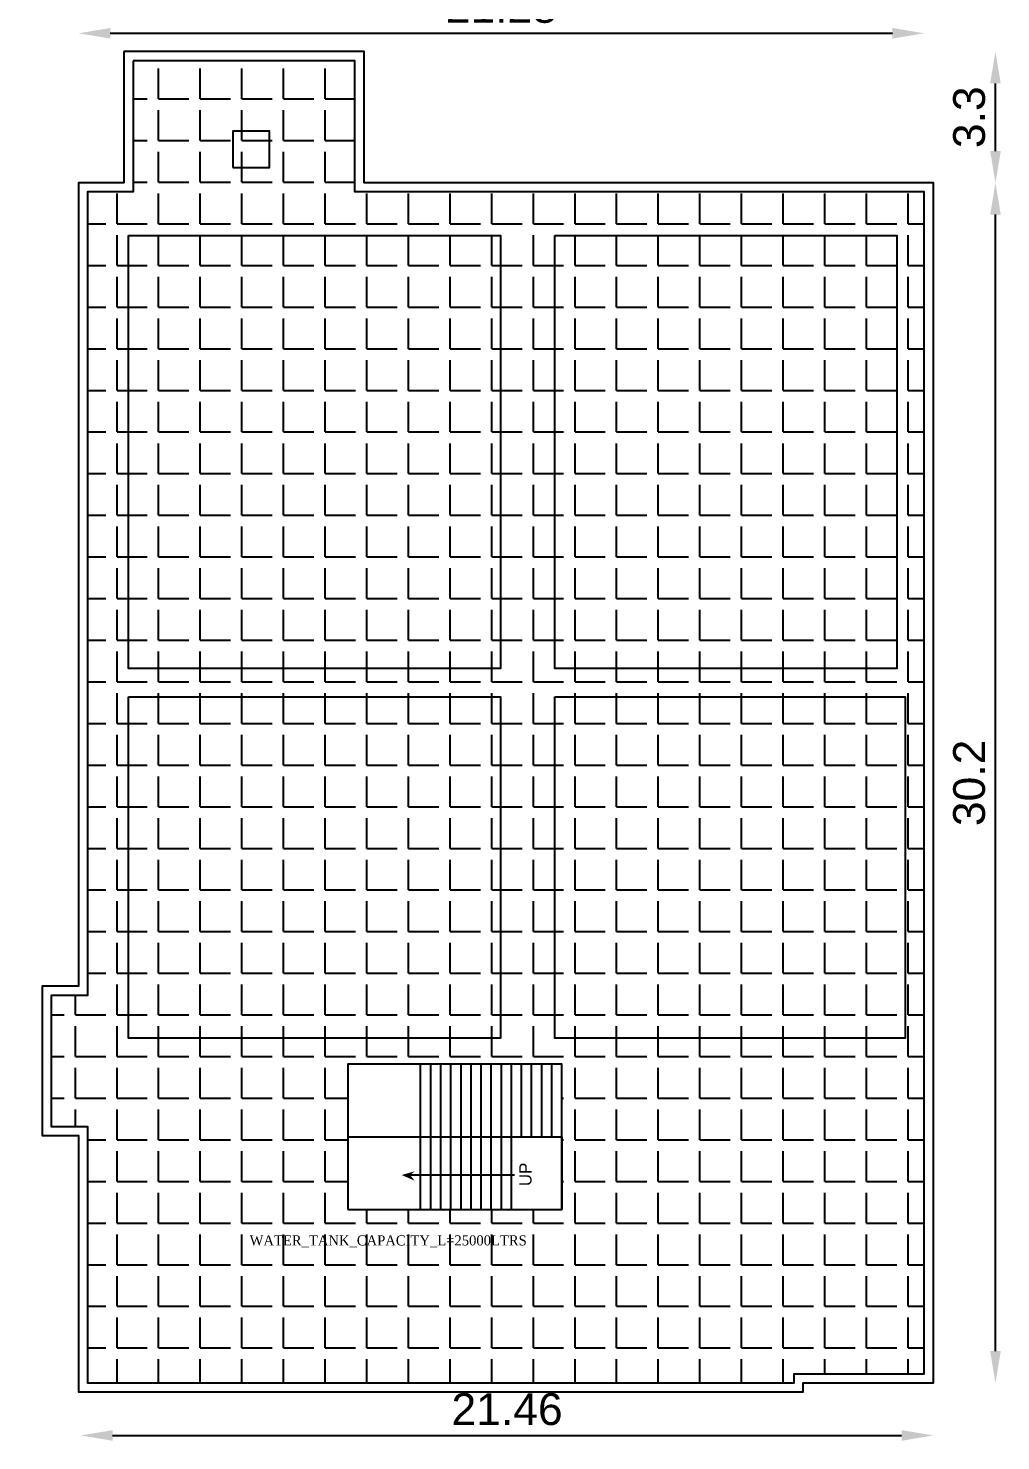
# Model space of a CAD drawing. Header units: metres. Extents: x 0 to 184, y 0 to 104.
# Drawn here: x 55.29 to 79.76, y 33.97 to 69.52 of the extents above; entities that cross this region are included whole.
import ezdxf

# ---------------------------------------------------------------- set-up
doc = ezdxf.new("R2010")
doc.units = ezdxf.units.M
doc.linetypes.add('ACAD_ISO08W100', pattern=[36, 24, -3, 6, -3])
for name, color, linetype in [('BLK_1_FLR_2_ROOF_AREA', 54, 'Continuous'), ('BLK_1_ROOF_WATER_TANK_HT', 5, 'Continuous'), ('SOLAR_PANEL', 146, 'Continuous'), ('SOLAR_WATER_HEATER', 1, 'Continuous')]:
    doc.layers.add(name, color=color, linetype=linetype)
doc.styles.add('ED', font='romantic.ttf', dxfattribs={"width": 0.96})
doc.styles.get("Standard").update_dxf_attribs({"font": 'arial.ttf', "height": 0.35})
doc.dimstyles.new('ISO-25', dxfattribs={"dimtxt": 0.8, "dimasz": 0.8, "dimexe": 1.25, "dimexo": 0.625, "dimgap": 0.25, "dimtad": 1, "dimdsep": 46, "dimtxsty": 'Standard', "dimcen": 2.5, "dimse1": 1, "dimse2": 1, "dimadec": 0, "dimazin": 0, "dimtfac": 1, "dimtmove": 0, "dimatfit": 3, "dimfxl": 0, "dimarcsym": 0})

# ---------------------------------------------------------------- blocks, each defined once
blk = doc.blocks.new('*D112')
at = {"color": 0, "lineweight": -2}
blk.add_line((57.35, 69.391), (77.034, 69.391), dxfattribs=at)
at = {"color": 0}
for points in [[(57.35, 69.525), (57.35, 69.258), (56.55, 69.391)], [(77.034, 69.525), (77.034, 69.258), (77.834, 69.391)]]:
    blk.add_solid(points, dxfattribs=at)
at = {"layer": 'Defpoints', "color": 0}
for p in [(77.834, 69.391), (56.55, 65.628), (77.834, 65.628)]:
    blk.add_point(p, dxfattribs=at)
at = {"color": 0, "insert": (67.192, 70.05), "char_height": 0.8, "attachment_point": 5}
blk.add_mtext('21.28', dxfattribs=at)
blk = doc.blocks.new('*D113')
at = {"color": 0, "lineweight": -2}
blk.add_line((54.922, 64.828), (54.922, 35.998), dxfattribs=at)
at = {"color": 0}
for points in [[(54.789, 64.828), (55.055, 64.828), (54.922, 65.628)], [(54.789, 35.998), (55.055, 35.998), (54.922, 35.198)]]:
    blk.add_solid(points, dxfattribs=at)
at = {"layer": 'Defpoints', "color": 0}
for p in [(56.609, 65.628), (54.922, 35.198), (56.609, 35.198)]:
    blk.add_point(p, dxfattribs=at)
at = {"color": 0, "insert": (54.263, 50.413), "char_height": 0.8, "attachment_point": 5, "rotation": 90}
blk.add_mtext('30.43', dxfattribs=at)
blk = doc.blocks.new('*D93')
at = {"color": 0, "lineweight": -2}
blk.add_line((57.409, 34.105), (77.264, 34.105), dxfattribs=at)
at = {"color": 0}
for points in [[(57.409, 34.238), (57.409, 33.971), (56.609, 34.105)], [(77.264, 34.238), (77.264, 33.971), (78.064, 34.105)]]:
    blk.add_solid(points, dxfattribs=at)
at = {"layer": 'Defpoints', "color": 0}
for p in [(56.609, 35.198), (78.064, 35.198), (78.064, 34.105)]:
    blk.add_point(p, dxfattribs=at)
at = {"color": 0, "insert": (67.336, 34.763), "char_height": 0.8, "attachment_point": 5}
blk.add_mtext('21.46', dxfattribs=at)
blk = doc.blocks.new('*D114')
at = {"color": 0, "lineweight": -2}
blk.add_line((79.626, 36.227), (79.626, 64.828), dxfattribs=at)
at = {"color": 0}
for points in [[(79.493, 64.828), (79.76, 64.828), (79.626, 65.628)], [(79.493, 36.227), (79.76, 36.227), (79.626, 35.427)]]:
    blk.add_solid(points, dxfattribs=at)
at = {"layer": 'Defpoints', "color": 0}
for p in [(78.064, 65.628), (79.626, 65.628), (78.064, 35.427)]:
    blk.add_point(p, dxfattribs=at)
at = {"color": 0, "insert": (78.968, 50.527), "char_height": 0.8, "attachment_point": 5, "rotation": 90}
blk.add_mtext('30.2', dxfattribs=at)
blk = doc.blocks.new('*D115')
at = {"color": 0, "lineweight": -2}
blk.add_line((79.626, 66.428), (79.626, 68.13), dxfattribs=at)
at = {"color": 0}
for points in [[(79.493, 68.13), (79.76, 68.13), (79.626, 68.93)], [(79.493, 66.428), (79.76, 66.428), (79.626, 65.628)]]:
    blk.add_solid(points, dxfattribs=at)
at = {"layer": 'Defpoints', "color": 0}
for p in [(63.738, 68.93), (79.626, 68.93), (63.738, 65.628)]:
    blk.add_point(p, dxfattribs=at)
at = {"color": 0, "insert": (78.968, 67.279), "char_height": 0.8, "attachment_point": 5, "rotation": 90}
blk.add_mtext('3.3', dxfattribs=at)
blk = doc.blocks.new('*D116')
at = {"color": 0, "lineweight": -2}
blk.add_line((54.922, 68.13), (54.922, 66.428), dxfattribs=at)
at = {"color": 0}
for points in [[(54.789, 68.13), (55.055, 68.13), (54.922, 68.93)], [(54.789, 66.428), (55.055, 66.428), (54.922, 65.628)]]:
    blk.add_solid(points, dxfattribs=at)
at = {"layer": 'Defpoints', "color": 0}
for p in [(57.693, 68.93), (54.922, 65.628), (57.693, 65.628)]:
    blk.add_point(p, dxfattribs=at)
at = {"color": 0, "insert": (54.263, 67.279), "char_height": 0.8, "attachment_point": 5, "rotation": 90}
blk.add_mtext('3.3', dxfattribs=at)

msp = doc.modelspace()

# ---------------------------------------------------------------- hatches: boundary and pattern name
h = msp.add_hatch()
h.set_pattern_fill('ANGLE', color=8, scale=0.15)
h.set_pattern_definition([(0, (-15530.9047, -17368.9166), (0, 1.04775), [0.762, -0.28575]), (90, (-15530.9047, -17368.9166), (-1.04775, 1e-16), [0.762, -0.28575])])
h.paths.add_polyline_path([(56.78024, 45.17914), (55.86584, 45.17914), (55.86584, 41.87994), (56.78024, 41.87994), (56.78024, 35.42834), (74.55744, 35.42834), (74.55744, 35.65694), (77.83404, 35.65694), (77.83404, 65.39754), (63.50844, 65.39754), (63.50844, 68.69954), (57.92324, 68.69954), (57.92324, 65.39754), (56.78024, 65.39754)])
h.paths.add_polyline_path([(68.71684, 43.45272), (68.71684, 39.79512), (63.33204, 39.79512), (63.33204, 43.45272)], flags=16)
h.paths.add_polyline_path([(65.16084, 41.62392), (67.44684, 41.62392), (67.44684, 40.65921), (65.16084, 40.65921)], flags=0)
h.paths.add_polyline_path([(68.0337, 40.30181), (68.0337, 41.04832), (67.5687, 41.04832), (67.5687, 40.30181)], flags=8)
at = {"lineweight": 25}
h = msp.add_hatch(color=0, dxfattribs=at)
h.dxf.hatch_style = 1
h.paths.add_polyline_path([(65.01187, 40.75115), (64.68237, 40.65921), (65.01187, 40.51552), (64.8971, 40.65993)])

# ---------------------------------------------------------------- linework, layer by layer
at = {"color": 0, "lineweight": 25}
for p, q in [((65.16084, 39.79512), (65.16084, 43.45272)), ((65.41484, 39.79512), (65.41484, 43.45272)), ((65.66884, 39.79512), (65.66884, 43.45272)), ((65.92284, 39.79512), (65.92284, 43.45272)), ((66.17684, 39.79512), (66.17684, 43.45272)), ((66.43084, 39.79512), (66.43084, 43.45272)), ((66.68484, 39.79512), (66.68484, 43.45272)), ((66.93884, 39.79512), (66.93884, 43.45272)), ((67.19284, 39.79512), (67.19284, 43.45272)), ((67.44684, 39.79512), (67.44684, 43.45272)), ((67.70084, 41.62392), (67.70084, 43.45272)), ((67.95484, 41.62392), (67.95484, 43.45272)), ((68.20884, 41.62392), (68.20884, 43.45272)), ((68.46284, 41.62392), (68.46284, 43.45272)), ((68.71684, 41.62392), (68.71684, 43.45272)), ((63.33204, 41.62392), (68.71684, 41.62392)), ((68.71684, 41.62392), (68.71684, 39.79512))]:
    msp.add_line(p, q, dxfattribs=at)
at = {"color": 0, "linetype": 'ACAD_ISO08W100', "lineweight": 25}
msp.add_line((67.52431, 40.65921), (64.89137, 40.65921), dxfattribs=at)
at = {"color": 0}
msp.add_lwpolyline([(57.92324, 68.69954), (57.92324, 65.39754), (56.78024, 65.39754), (56.78024, 45.17914), (55.86584, 45.17914), (55.86584, 41.87994), (56.78024, 41.87994), (56.78024, 35.42834), (74.55744, 35.42834), (74.55744, 35.65694), (77.83404, 35.65694), (77.83404, 65.39754), (63.50844, 65.39754), (63.50844, 68.69954)], close=True, dxfattribs=at)
at = {"layer": 'BLK_1_FLR_2_ROOF_AREA', "color": 54}
msp.add_lwpolyline([(57.69324, 68.92954), (57.69324, 65.62754), (56.55024, 65.62754), (56.55024, 45.40914), (55.63584, 45.40914), (55.63584, 41.64994), (56.55024, 41.64994), (56.55024, 35.19834), (74.78744, 35.19834), (74.78744, 35.42694), (78.06404, 35.42694), (78.06404, 65.62754), (63.73844, 65.62754), (63.73844, 68.92954)], close=True, dxfattribs=at)
at = {"layer": 'BLK_1_ROOF_WATER_TANK_HT'}
msp.add_lwpolyline([(63.33204, 39.79512), (68.71684, 39.79512), (68.71684, 43.45272), (63.33204, 43.45272)], close=True, dxfattribs=at)
at = {"layer": 'SOLAR_PANEL', "color": 3}
for points in [[(57.81133, 64.30444), (67.16763, 64.30444), (67.16763, 53.40333), (57.81133, 53.40333)], [(68.54071, 64.30444), (77.14833, 64.30444), (77.14833, 53.40333), (68.54071, 53.40333)], [(57.81133, 52.69392), (67.16764, 52.69392), (67.16764, 44.10153), (57.81133, 44.10153)], [(68.54071, 52.69392), (77.35768, 52.69392), (77.35768, 44.10153), (68.54071, 44.10153)]]:
    msp.add_lwpolyline(points, close=True, dxfattribs=at)
at = {"layer": 'SOLAR_WATER_HEATER', "color": 1}
msp.add_lwpolyline([(60.4347, 66.01231), (61.3547, 66.01231), (61.3547, 66.93231), (60.4347, 66.93231)], close=True, dxfattribs=at)

# ---------------------------------------------------------------- texts
at = {"color": 0, "lineweight": 25}
msp.add_text('UP', height=0.3048, rotation=90, dxfattribs=at).set_placement((67.951, 40.37931))
at = {"layer": 'BLK_1_ROOF_WATER_TANK_HT', "insert": (60.85729, 39.14074), "char_height": 0.2537879, "attachment_point": 1, "style": 'ED'}
msp.add_mtext_dynamic_manual_height_columns('WATER_TANK_CAPACITY_L=25000LTRS', width=6.8667001, gutter_width=1.26894, heights=[0], dxfattribs=at)

# ---------------------------------------------------------------- dimensions: what is measured, and where the dimension line sits
for base, p1, p2, picture, middle in [((77.83404, 69.39117), (56.55024, 65.62754), (77.83404, 65.62754), '*D112', (67.19214, 70.04963)), ((78.06404, 34.10482), (56.6088, 35.19834), (78.06404, 35.19834), '*D93', (67.33642, 34.76328))]:
    dim = msp.add_linear_dim(base=base, p1=p1, p2=p2, dimstyle='ISO-25')
    dim.commit()
    dim.dimension.update_dxf_attribs({"geometry": picture, "text_midpoint": middle})
for base, p1, p2, picture, middle in [((54.92206, 65.62754), (57.69324, 68.92954), (57.69324, 65.62754), '*D116', (54.26332, 67.27854)), ((79.6263, 68.92954), (63.73844, 65.62754), (63.73844, 68.92954), '*D115', (78.96757, 67.27854)), ((54.92206, 35.19834), (56.6088, 65.62754), (56.6088, 35.19834), '*D113', (54.26332, 50.41294)), ((79.6263, 65.62754), (78.06404, 35.42694), (78.06404, 65.62754), '*D114', (78.96757, 50.52724))]:
    dim = msp.add_linear_dim(base=base, p1=p1, p2=p2, angle=90, dimstyle='ISO-25')
    dim.commit()
    dim.dimension.update_dxf_attribs({"geometry": picture, "text_midpoint": middle})

doc.saveas('drawing.dxf')
